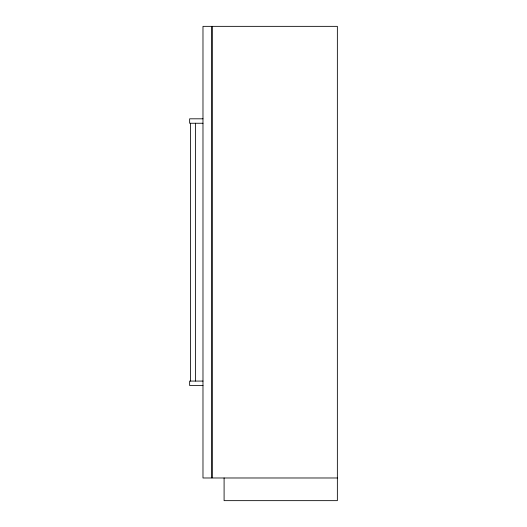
<?xml version="1.0" encoding="UTF-8"?>
<svg xmlns="http://www.w3.org/2000/svg" width="527" height="527" viewBox="0 0 527 527"><rect width="100%" height="100%" fill="white"/><g stroke="black" fill="none" stroke-linecap="round" stroke-linejoin="round"><path stroke-width="0.79" d="M202.981 118.812L189.641 118.812L189.641 123.252L202.981 123.252M202.981 381.074L189.641 381.074L189.641 385.52L202.981 385.52M337.359 477.982L212.091 477.982L212.091 26.35L337.359 26.35L337.359 500.65L224.094 500.65L224.094 477.982M195.425 123.252L195.425 381.074M190.53 123.252L190.53 381.074M211.867 26.35L202.981 26.35L202.981 477.982L211.867 477.982L211.867 26.35"/></g></svg>
